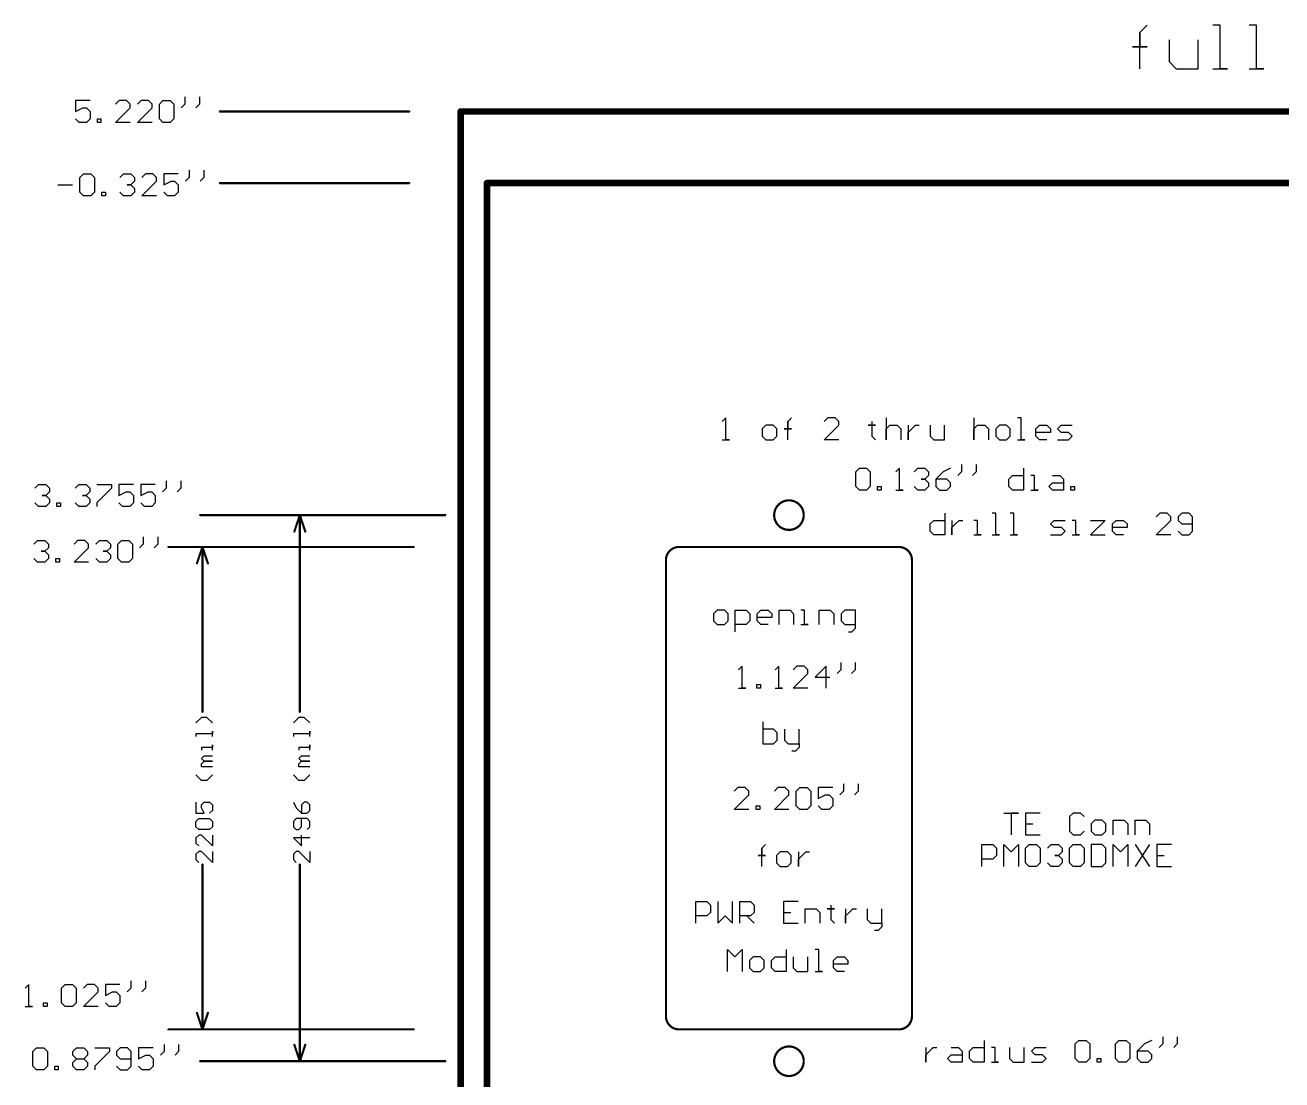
# Model space of a CAD drawing. Extents: x 0 to 21.5, y -4.9 to 8.
# Drawn here: x 0.01 to 5.75, y 2.79 to 7.61 of the extents above; entities that cross this region are included whole.
import ezdxf

# ---------------------------------------------------------------- set-up
doc = ezdxf.new("R2010")
doc.units = 0
doc.header["$MEASUREMENT"] = 0
for name, color, linetype in [('MECHANICAL1', 6, 'CONTINUOUS'), ('TOPLAYER', 1, 'CONTINUOUS'), ('TOPOVERLAY', 2, 'CONTINUOUS')]:
    doc.layers.add(name, color=color, linetype=linetype)

msp = doc.modelspace()

# ---------------------------------------------------------------- linework, layer by layer
at = {"layer": 'MECHANICAL1'}
for p, q in [((5.1033, 7.5816), (5.1366, 7.6149)), ((5.1033, 7.415), (5.1033, 7.5816)), ((5.1033, 7.5816), (5.1033, 7.515)), ((5.1033, 7.515), (5.1033, 7.5816)), ((5.4699, 7.6149), (5.4365, 7.6149)), ((5.4699, 7.415), (5.4699, 7.6149)), ((5.6365, 7.6149), (5.6032, 7.6149)), ((5.6365, 7.415), (5.6365, 7.6149)), ((5.2366, 7.5483), (5.2366, 7.4483)), ((5.3699, 7.415), (5.3699, 7.5483)), ((5.1033, 7.515), (5.07, 7.515)), ((5.07, 7.515), (5.1366, 7.515)), ((5.1366, 7.515), (5.1033, 7.515)), ((5.2366, 7.4483), (5.2699, 7.415)), ((5.2699, 7.415), (5.3699, 7.415)), ((5.4365, 7.415), (5.5032, 7.415)), ((5.5032, 7.415), (5.4699, 7.415)), ((5.6032, 7.415), (5.6698, 7.415)), ((5.6698, 7.415), (5.6365, 7.415)), ((0.3066, 7.27), (0.24, 7.27)), ((0.24, 7.27), (0.24, 7.22)), ((0.24, 7.22), (0.2733, 7.2366)), ((0.2733, 7.2366), (0.29, 7.2366)), ((0.29, 7.2366), (0.3066, 7.22)), ((0.4399, 7.27), (0.4233, 7.2533)), ((0.4233, 7.17), (0.4899, 7.2366)), ((0.4733, 7.27), (0.4399, 7.27)), ((0.4899, 7.2533), (0.4733, 7.27)), ((0.4899, 7.2366), (0.4899, 7.2533)), ((0.5399, 7.27), (0.5232, 7.2533)), ((0.5232, 7.17), (0.5899, 7.2366)), ((0.5732, 7.27), (0.5399, 7.27)), ((0.5899, 7.2533), (0.5732, 7.27)), ((0.5899, 7.2366), (0.5899, 7.2533)), ((0.6232, 7.2533), (0.6399, 7.27)), ((0.6232, 7.1867), (0.6232, 7.2533)), ((0.6399, 7.27), (0.6732, 7.27)), ((0.6732, 7.27), (0.6899, 7.2533)), ((0.6899, 7.2533), (0.6899, 7.1867)), ((0.7398, 7.2533), (0.7232, 7.2366)), ((0.7398, 7.2866), (0.7398, 7.2533)), ((0.8065, 7.2533), (0.7898, 7.2366)), ((0.8065, 7.2866), (0.8065, 7.2533)), ((0.2567, 7.17), (0.24, 7.1867)), ((0.3066, 7.1867), (0.29, 7.17)), ((0.3066, 7.22), (0.3066, 7.1867)), ((0.34, 7.17), (0.34, 7.1867)), ((0.34, 7.1867), (0.3566, 7.1867)), ((0.3566, 7.1867), (0.3566, 7.17)), ((0.6399, 7.17), (0.6232, 7.1867)), ((0.6899, 7.1867), (0.6732, 7.17)), ((0.29, 7.17), (0.2567, 7.17)), ((0.3566, 7.17), (0.34, 7.17)), ((0.4899, 7.17), (0.4233, 7.17)), ((0.5899, 7.17), (0.5232, 7.17)), ((0.6732, 7.17), (0.6399, 7.17)), ((0.7598, 6.9516), (0.7598, 6.9183)), ((0.8265, 6.9516), (0.8265, 6.9183)), ((0.26, 6.9183), (0.2766, 6.935)), ((0.26, 6.8517), (0.26, 6.9183)), ((0.2766, 6.935), (0.31, 6.935)), ((0.31, 6.935), (0.3266, 6.9183)), ((0.3266, 6.9183), (0.3266, 6.8517)), ((0.4432, 6.9183), (0.4599, 6.935)), ((0.4599, 6.935), (0.4932, 6.935)), ((0.4932, 6.935), (0.5099, 6.9183)), ((0.5099, 6.9016), (0.4932, 6.885)), ((0.5099, 6.9183), (0.5099, 6.9016)), ((0.5599, 6.935), (0.5432, 6.9183)), ((0.5432, 6.835), (0.6099, 6.9016)), ((0.5932, 6.935), (0.5599, 6.935)), ((0.6099, 6.9183), (0.5932, 6.935)), ((0.6099, 6.9016), (0.6099, 6.9183)), ((0.7098, 6.935), (0.6432, 6.935)), ((0.6432, 6.935), (0.6432, 6.885)), ((0.6432, 6.885), (0.6765, 6.9016)), ((0.6765, 6.9016), (0.6932, 6.9016)), ((0.6932, 6.9016), (0.7098, 6.885)), ((0.7598, 6.9183), (0.7431, 6.9016)), ((0.8265, 6.9183), (0.8098, 6.9016)), ((0.16, 6.885), (0.2266, 6.885)), ((0.2766, 6.835), (0.26, 6.8517)), ((0.31, 6.835), (0.2766, 6.835)), ((0.3266, 6.8517), (0.31, 6.835)), ((0.3599, 6.835), (0.3599, 6.8517)), ((0.3599, 6.8517), (0.3766, 6.8517)), ((0.3766, 6.835), (0.3599, 6.835)), ((0.3766, 6.8517), (0.3766, 6.835)), ((0.4599, 6.835), (0.4432, 6.8517)), ((0.4932, 6.835), (0.4599, 6.835)), ((0.4932, 6.885), (0.4766, 6.885)), ((0.4766, 6.885), (0.4932, 6.885)), ((0.4932, 6.885), (0.5099, 6.8683)), ((0.5099, 6.8517), (0.4932, 6.835)), ((0.5099, 6.8683), (0.5099, 6.8517)), ((0.6099, 6.835), (0.5432, 6.835)), ((0.6598, 6.835), (0.6432, 6.8517)), ((0.6932, 6.835), (0.6598, 6.835)), ((0.7098, 6.8517), (0.6932, 6.835)), ((0.7098, 6.885), (0.7098, 6.8517)), ((0.055, 5.4983), (0.0717, 5.515)), ((0.0717, 5.515), (0.105, 5.515)), ((0.105, 5.515), (0.1216, 5.4983)), ((0.2383, 5.4983), (0.2549, 5.515)), ((0.2549, 5.515), (0.2883, 5.515)), ((0.2883, 5.515), (0.3049, 5.4983)), ((0.3382, 5.515), (0.4049, 5.515)), ((0.4049, 5.515), (0.4049, 5.4983)), ((0.5049, 5.515), (0.4382, 5.515)), ((0.4382, 5.515), (0.4382, 5.465)), ((0.6048, 5.515), (0.5382, 5.515)), ((0.5382, 5.515), (0.5382, 5.465)), ((0.6548, 5.5316), (0.6548, 5.4983)), ((0.7215, 5.5316), (0.7215, 5.4983)), ((0.105, 5.465), (0.0883, 5.465)), ((0.0883, 5.465), (0.105, 5.465)), ((0.1216, 5.4816), (0.105, 5.465)), ((0.105, 5.465), (0.1216, 5.4483)), ((0.1216, 5.4983), (0.1216, 5.4816)), ((0.2883, 5.465), (0.2716, 5.465)), ((0.2716, 5.465), (0.2883, 5.465)), ((0.3049, 5.4816), (0.2883, 5.465)), ((0.2883, 5.465), (0.3049, 5.4483)), ((0.3049, 5.4983), (0.3049, 5.4816)), ((0.4049, 5.4983), (0.3382, 5.4317)), ((0.4382, 5.465), (0.4715, 5.4816)), ((0.4715, 5.4816), (0.4882, 5.4816)), ((0.4882, 5.4816), (0.5049, 5.465)), ((0.5049, 5.465), (0.5049, 5.4317)), ((0.5382, 5.465), (0.5715, 5.4816)), ((0.5715, 5.4816), (0.5882, 5.4816)), ((0.5882, 5.4816), (0.6048, 5.465)), ((0.6048, 5.465), (0.6048, 5.4317)), ((0.6548, 5.4983), (0.6381, 5.4816)), ((0.7215, 5.4983), (0.7048, 5.4816)), ((0.0717, 5.415), (0.055, 5.4317)), ((0.105, 5.415), (0.0717, 5.415)), ((0.1216, 5.4317), (0.105, 5.415)), ((0.1216, 5.4483), (0.1216, 5.4317)), ((0.155, 5.415), (0.155, 5.4317)), ((0.155, 5.4317), (0.1716, 5.4317)), ((0.1716, 5.415), (0.155, 5.415)), ((0.1716, 5.4317), (0.1716, 5.415)), ((0.2549, 5.415), (0.2383, 5.4317)), ((0.2883, 5.415), (0.2549, 5.415)), ((0.3049, 5.4317), (0.2883, 5.415)), ((0.3049, 5.4483), (0.3049, 5.4317)), ((0.3382, 5.4317), (0.3382, 5.415)), ((0.4549, 5.415), (0.4382, 5.4317)), ((0.4882, 5.415), (0.4549, 5.415)), ((0.5049, 5.4317), (0.4882, 5.415)), ((0.5548, 5.415), (0.5382, 5.4317)), ((0.5882, 5.415), (0.5548, 5.415)), ((0.6048, 5.4317), (0.5882, 5.415)), ((0.05, 5.2433), (0.0667, 5.26)), ((0.0667, 5.26), (0.1, 5.26)), ((0.1, 5.26), (0.1166, 5.2433)), ((0.1166, 5.2266), (0.1, 5.21)), ((0.1166, 5.2433), (0.1166, 5.2266)), ((0.2499, 5.26), (0.2333, 5.2433)), ((0.2333, 5.16), (0.2999, 5.2266)), ((0.2833, 5.26), (0.2499, 5.26)), ((0.2999, 5.2433), (0.2833, 5.26)), ((0.2999, 5.2266), (0.2999, 5.2433)), ((0.3332, 5.2433), (0.3499, 5.26)), ((0.3499, 5.26), (0.3832, 5.26)), ((0.3832, 5.26), (0.3999, 5.2433)), ((0.3999, 5.2266), (0.3832, 5.21)), ((0.3999, 5.2433), (0.3999, 5.2266)), ((0.4332, 5.2433), (0.4499, 5.26)), ((0.4332, 5.1767), (0.4332, 5.2433)), ((0.4499, 5.26), (0.4832, 5.26)), ((0.4832, 5.26), (0.4999, 5.2433)), ((0.4999, 5.2433), (0.4999, 5.1767)), ((0.5498, 5.2433), (0.5332, 5.2266)), ((0.5498, 5.2766), (0.5498, 5.2433)), ((0.6165, 5.2433), (0.5998, 5.2266)), ((0.6165, 5.2766), (0.6165, 5.2433)), ((0.0667, 5.16), (0.05, 5.1767)), ((0.1, 5.21), (0.0833, 5.21)), ((0.0833, 5.21), (0.1, 5.21)), ((0.1, 5.21), (0.1166, 5.1933)), ((0.1166, 5.1767), (0.1, 5.16)), ((0.1166, 5.1933), (0.1166, 5.1767)), ((0.15, 5.16), (0.15, 5.1767)), ((0.15, 5.1767), (0.1666, 5.1767)), ((0.1666, 5.1767), (0.1666, 5.16)), ((0.3499, 5.16), (0.3332, 5.1767)), ((0.3832, 5.21), (0.3666, 5.21)), ((0.3666, 5.21), (0.3832, 5.21)), ((0.3832, 5.21), (0.3999, 5.1933)), ((0.3999, 5.1767), (0.3832, 5.16)), ((0.3999, 5.1933), (0.3999, 5.1767)), ((0.4499, 5.16), (0.4332, 5.1767)), ((0.4999, 5.1767), (0.4832, 5.16)), ((0.1, 5.16), (0.0667, 5.16)), ((0.1666, 5.16), (0.15, 5.16)), ((0.2999, 5.16), (0.2333, 5.16)), ((0.3832, 5.16), (0.3499, 5.16)), ((0.4832, 5.16), (0.4499, 5.16)), ((0.8155, 4.4506), (0.7905, 4.4257)), ((0.8405, 4.4506), (0.8155, 4.4506)), ((0.8655, 4.4257), (0.8405, 4.4506)), ((1.2605, 4.4506), (1.2355, 4.4257)), ((1.2855, 4.4506), (1.2605, 4.4506)), ((1.3105, 4.4257), (1.2855, 4.4506)), ((0.8655, 4.3757), (0.7905, 4.3757)), ((0.7905, 4.3757), (0.7905, 4.3632)), ((0.8655, 4.3632), (0.8655, 4.3882)), ((0.8655, 4.3882), (0.8655, 4.3757)), ((1.3105, 4.3757), (1.2355, 4.3757)), ((1.2355, 4.3757), (1.2355, 4.3632)), ((1.3105, 4.3632), (1.3105, 4.3882)), ((1.3105, 4.3882), (1.3105, 4.3757)), ((0.8655, 4.3132), (0.8155, 4.3132)), ((0.8155, 4.3132), (0.8155, 4.3007)), ((0.8655, 4.3007), (0.8655, 4.3257)), ((0.8655, 4.3257), (0.8655, 4.3132)), ((1.3105, 4.3132), (1.2605, 4.3132)), ((1.2605, 4.3132), (1.2605, 4.3007)), ((1.3105, 4.3007), (1.3105, 4.3257)), ((1.3105, 4.3257), (1.3105, 4.3132)), ((0.8155, 4.2632), (0.828, 4.2757)), ((0.828, 4.2507), (0.8155, 4.2632)), ((0.8155, 4.2382), (0.828, 4.2507)), ((0.828, 4.2757), (0.8655, 4.2757)), ((0.828, 4.2507), (0.8655, 4.2507)), ((0.8655, 4.2507), (0.828, 4.2507)), ((1.2605, 4.2632), (1.273, 4.2757)), ((1.273, 4.2507), (1.2605, 4.2632)), ((1.2605, 4.2382), (1.273, 4.2507)), ((1.273, 4.2757), (1.3105, 4.2757)), ((1.273, 4.2507), (1.3105, 4.2507)), ((1.3105, 4.2507), (1.273, 4.2507)), ((0.8155, 4.2257), (0.8155, 4.2382)), ((0.8655, 4.2257), (0.8155, 4.2257)), ((1.2605, 4.2257), (1.2605, 4.2382)), ((1.3105, 4.2257), (1.2605, 4.2257)), ((0.8155, 4.1632), (0.7905, 4.1882)), ((0.8405, 4.1632), (0.8155, 4.1632)), ((0.8655, 4.1882), (0.8405, 4.1632)), ((1.2605, 4.1632), (1.2355, 4.1882)), ((1.2855, 4.1632), (1.2605, 4.1632)), ((1.3105, 4.1882), (1.2855, 4.1632)), ((0.7905, 4.0633), (0.7905, 4.0133)), ((0.8155, 4.0508), (0.828, 4.0633)), ((0.8155, 4.0383), (0.8155, 4.0508)), ((0.828, 4.0133), (0.8155, 4.0383)), ((0.828, 4.0633), (0.853, 4.0633)), ((0.853, 4.0633), (0.8655, 4.0508)), ((0.8655, 4.0258), (0.853, 4.0133)), ((0.8655, 4.0508), (0.8655, 4.0258)), ((1.2355, 4.0633), (1.248, 4.0383)), ((1.248, 4.0383), (1.273, 4.0133)), ((1.2855, 4.0633), (1.273, 4.0508)), ((1.273, 4.0508), (1.273, 4.0133)), ((1.298, 4.0633), (1.2855, 4.0633)), ((1.3105, 4.0508), (1.298, 4.0633)), ((1.298, 4.0133), (1.3105, 4.0258)), ((1.3105, 4.0258), (1.3105, 4.0508)), ((0.7905, 4.0133), (0.828, 4.0133)), ((0.7905, 3.9758), (0.803, 3.9883)), ((0.7905, 3.9508), (0.7905, 3.9758)), ((0.803, 3.9883), (0.853, 3.9883)), ((0.853, 3.9883), (0.8655, 3.9758)), ((0.8655, 3.9758), (0.8655, 3.9508)), ((1.248, 3.9883), (1.2355, 3.9758)), ((1.2355, 3.9758), (1.2355, 3.9508)), ((1.298, 3.9883), (1.248, 3.9883)), ((1.273, 4.0133), (1.298, 4.0133)), ((1.273, 3.9508), (1.273, 3.9883)), ((1.3105, 3.9758), (1.298, 3.9883)), ((1.3105, 3.9508), (1.3105, 3.9758)), ((0.803, 3.9383), (0.7905, 3.9508)), ((0.803, 3.9133), (0.7905, 3.9008)), ((0.853, 3.9383), (0.803, 3.9383)), ((0.8155, 3.9133), (0.803, 3.9133)), ((0.8655, 3.8633), (0.8155, 3.9133)), ((0.8655, 3.9508), (0.853, 3.9383)), ((0.8655, 3.9133), (0.8655, 3.8633)), ((1.2355, 3.9508), (1.248, 3.9383)), ((1.248, 3.9383), (1.2605, 3.9383)), ((1.2605, 3.9383), (1.273, 3.9508)), ((1.273, 3.8633), (1.273, 3.9133)), ((1.298, 3.9383), (1.3105, 3.9508)), ((0.7905, 3.9008), (0.7905, 3.8758)), ((0.7905, 3.8758), (0.803, 3.8633)), ((1.3105, 3.9008), (1.2355, 3.9008)), ((1.2355, 3.9008), (1.273, 3.8633)), ((0.803, 3.8383), (0.7905, 3.8258)), ((0.7905, 3.8258), (0.7905, 3.8009)), ((0.7905, 3.8009), (0.803, 3.7884)), ((0.8155, 3.8383), (0.803, 3.8383)), ((0.8655, 3.7884), (0.8155, 3.8383)), ((0.8655, 3.8383), (0.8655, 3.7884)), ((1.248, 3.8383), (1.2355, 3.8258)), ((1.2355, 3.8258), (1.2355, 3.8009)), ((1.2355, 3.8009), (1.248, 3.7884)), ((1.2605, 3.8383), (1.248, 3.8383)), ((1.3105, 3.7884), (1.2605, 3.8383)), ((1.3105, 3.8383), (1.3105, 3.7884)), ((0.0267, 3.23), (0.01, 3.2133)), ((0.0267, 3.13), (0.0267, 3.23)), ((0.1766, 3.2133), (0.1933, 3.23)), ((0.1933, 3.23), (0.2266, 3.23)), ((0.2266, 3.23), (0.2433, 3.2133)), ((0.2932, 3.23), (0.2766, 3.2133)), ((0.3266, 3.23), (0.2932, 3.23)), ((0.3432, 3.2133), (0.3266, 3.23)), ((0.4432, 3.23), (0.3765, 3.23)), ((0.3765, 3.23), (0.3765, 3.18)), ((0.4932, 3.2466), (0.4932, 3.2133)), ((0.5598, 3.2466), (0.5598, 3.2133)), ((0.1766, 3.1467), (0.1766, 3.2133)), ((0.2433, 3.2133), (0.2433, 3.1467)), ((0.2766, 3.13), (0.3432, 3.1966)), ((0.3432, 3.1966), (0.3432, 3.2133)), ((0.3765, 3.18), (0.4099, 3.1966)), ((0.4099, 3.1966), (0.4265, 3.1966)), ((0.4265, 3.1966), (0.4432, 3.18)), ((0.4432, 3.18), (0.4432, 3.1467)), ((0.4932, 3.2133), (0.4765, 3.1966)), ((0.5598, 3.2133), (0.5432, 3.1966)), ((0.01, 3.13), (0.0433, 3.13)), ((0.0433, 3.13), (0.0267, 3.13)), ((0.0933, 3.13), (0.0933, 3.1467)), ((0.0933, 3.1467), (0.11, 3.1467)), ((0.11, 3.13), (0.0933, 3.13)), ((0.11, 3.1467), (0.11, 3.13)), ((0.1933, 3.13), (0.1766, 3.1467)), ((0.2266, 3.13), (0.1933, 3.13)), ((0.2433, 3.1467), (0.2266, 3.13)), ((0.3432, 3.13), (0.2766, 3.13)), ((0.3932, 3.13), (0.3765, 3.1467)), ((0.4265, 3.13), (0.3932, 3.13)), ((0.4432, 3.1467), (0.4265, 3.13)), ((0.045, 2.9233), (0.0617, 2.94)), ((0.0617, 2.94), (0.095, 2.94)), ((0.095, 2.94), (0.1116, 2.9233)), ((0.2283, 2.9233), (0.2449, 2.94)), ((0.2449, 2.94), (0.2783, 2.94)), ((0.2783, 2.94), (0.2949, 2.9233)), ((0.3282, 2.94), (0.3949, 2.94)), ((0.3949, 2.94), (0.3949, 2.9233)), ((0.4449, 2.94), (0.4282, 2.9233)), ((0.4782, 2.94), (0.4449, 2.94)), ((0.4949, 2.9233), (0.4782, 2.94)), ((0.5948, 2.94), (0.5282, 2.94)), ((0.5282, 2.94), (0.5282, 2.89)), ((0.6448, 2.9566), (0.6448, 2.9233)), ((0.7115, 2.9566), (0.7115, 2.9233)), ((0.045, 2.8567), (0.045, 2.9233)), ((0.1116, 2.9233), (0.1116, 2.8567)), ((0.2283, 2.9066), (0.2283, 2.9233)), ((0.2449, 2.89), (0.2283, 2.9066)), ((0.2283, 2.8733), (0.2449, 2.89)), ((0.2283, 2.8567), (0.2283, 2.8733)), ((0.2449, 2.89), (0.2783, 2.89)), ((0.2949, 2.9066), (0.2783, 2.89)), ((0.2783, 2.89), (0.2949, 2.8733)), ((0.2949, 2.9233), (0.2949, 2.9066)), ((0.2949, 2.8733), (0.2949, 2.8567)), ((0.3949, 2.9233), (0.3282, 2.8567)), ((0.4282, 2.9233), (0.4282, 2.9066)), ((0.4282, 2.9066), (0.4449, 2.89)), ((0.4449, 2.89), (0.4949, 2.89)), ((0.4949, 2.8567), (0.4949, 2.9233)), ((0.5282, 2.89), (0.5615, 2.9066)), ((0.5615, 2.9066), (0.5782, 2.9066)), ((0.5782, 2.9066), (0.5948, 2.89)), ((0.5948, 2.89), (0.5948, 2.8567)), ((0.6448, 2.9233), (0.6281, 2.9066)), ((0.7115, 2.9233), (0.6948, 2.9066)), ((0.0617, 2.84), (0.045, 2.8567)), ((0.095, 2.84), (0.0617, 2.84)), ((0.1116, 2.8567), (0.095, 2.84)), ((0.145, 2.84), (0.145, 2.8567)), ((0.145, 2.8567), (0.1616, 2.8567)), ((0.1616, 2.84), (0.145, 2.84)), ((0.1616, 2.8567), (0.1616, 2.84)), ((0.2449, 2.84), (0.2283, 2.8567)), ((0.2783, 2.84), (0.2449, 2.84)), ((0.2949, 2.8567), (0.2783, 2.84)), ((0.3282, 2.8567), (0.3282, 2.84)), ((0.4282, 2.8567), (0.4449, 2.84)), ((0.4449, 2.84), (0.4782, 2.84)), ((0.4782, 2.84), (0.4949, 2.8567)), ((0.5448, 2.84), (0.5282, 2.8567)), ((0.5782, 2.84), (0.5448, 2.84)), ((0.5948, 2.8567), (0.5782, 2.84))]:
    msp.add_line(p, q, dxfattribs=at)
for points, const_width in [([(0.9, 7.22), (1.765, 7.22)], 0.01), ([(2, 7.22), (18.73, 7.22)], 0.03), ([(2, 2), (2, 7.22)], 0.03), ([(0.9, 6.893), (1.765, 6.893)], 0.01), ([(2.12, 2.323), (2.12, 6.893)], 0.03), ([(2.12, 6.893), (18.61, 6.893)], 0.03), ([(0.81, 5.3755), (1.93, 5.3755)], 0.01), ([(1.24, 5.3005), (1.265, 5.3755)], 0.01), ([(1.255, 5.3755), (1.275, 5.3755)], 0.01), ([(1.265, 4.4766), (1.265, 5.3755)], 0.01), ([(1.265, 5.3755), (1.29, 5.3005)], 0.01), ([(0.665, 5.23), (1.785, 5.23)], 0.01), ([(0.795, 5.155), (0.82, 5.23)], 0.01), ([(0.81, 5.23), (0.83, 5.23)], 0.01), ([(0.82, 4.4766), (0.82, 5.23)], 0.01), ([(0.82, 5.23), (0.845, 5.155)], 0.01), ([(2.993, 5.23), (4.003, 5.23)], 0.01), ([(2.938, 3.085), (2.938, 5.17)], 0.01), ([(4.062, 3.085), (4.062, 5.17)], 0.01), ([(0.82, 3.025), (0.82, 3.7784)], 0.01), ([(1.265, 2.8795), (1.265, 3.7784)], 0.01), ([(0.795, 3.1), (0.82, 3.025)], 0.01), ([(0.82, 3.025), (0.845, 3.1)], 0.01), ([(0.665, 3.025), (1.785, 3.025)], 0.01), ([(0.81, 3.025), (0.83, 3.025)], 0.01), ([(2.993, 3.025), (4.003, 3.025)], 0.01), ([(1.24, 2.9545), (1.265, 2.8795)], 0.01), ([(1.265, 2.8795), (1.29, 2.9545)], 0.01), ([(0.81, 2.8795), (1.93, 2.8795)], 0.01), ([(1.255, 2.8795), (1.275, 2.8795)], 0.01)]:
    msp.add_lwpolyline(points, dxfattribs=dict(at, const_width=const_width))
for points, const_width in [([(0.8975, 7.22, 1), (0.9025, 7.22, 1)], 0.005), ([(1.7625, 7.22, 1), (1.7675, 7.22, 1)], 0.005), ([(1.9925, 7.22, 1), (2.0075, 7.22, 1)], 0.015), ([(1.9925, 7.22, 1), (2.0075, 7.22, 1)], 0.015), ([(0.8975, 6.893, 1), (0.9025, 6.893, 1)], 0.005), ([(1.7625, 6.893, 1), (1.7675, 6.893, 1)], 0.005), ([(2.1125, 6.893, 1), (2.1275, 6.893, 1)], 0.015), ([(2.1125, 6.893, 1), (2.1275, 6.893, 1)], 0.015), ([(3.5675, 5.3755, 1), (3.4325, 5.3755, 1)], 0.01), ([(0.8075, 5.3755, 1), (0.8125, 5.3755, 1)], 0.005), ([(1.2525, 5.3755, 1), (1.2575, 5.3755, 1)], 0.005), ([(1.2625, 5.3755, 1), (1.2675, 5.3755, 1)], 0.005), ([(1.2625, 5.3755, 1), (1.2675, 5.3755, 1)], 0.005), ([(1.2625, 5.3755, 1), (1.2675, 5.3755, 1)], 0.005), ([(1.2725, 5.3755, 1), (1.2775, 5.3755, 1)], 0.005), ([(1.9275, 5.3755, 1), (1.9325, 5.3755, 1)], 0.005), ([(3.43, 5.3755, 1), (3.435, 5.3755, 1)], 0.005), ([(3.565, 5.3755, 1), (3.57, 5.3755, 1)], 0.005), ([(1.2375, 5.3005, 1), (1.2425, 5.3005, 1)], 0.005), ([(1.2875, 5.3005, 1), (1.2925, 5.3005, 1)], 0.005), ([(0.6625, 5.23, 1), (0.6675, 5.23, 1)], 0.005), ([(0.8075, 5.23, 1), (0.8125, 5.23, 1)], 0.005), ([(0.8175, 5.23, 1), (0.8225, 5.23, 1)], 0.005), ([(0.8175, 5.23, 1), (0.8225, 5.23, 1)], 0.005), ([(0.8175, 5.23, 1), (0.8225, 5.23, 1)], 0.005), ([(0.8275, 5.23, 1), (0.8325, 5.23, 1)], 0.005), ([(1.7825, 5.23, 1), (1.7875, 5.23, 1)], 0.005), ([(2.9905, 5.23, 1), (2.9955, 5.23, 1)], 0.005), ([(2.9955, 5.23, 1), (3.0005, 5.23, 1)], 0.005), ([(3.9995, 5.23, 1), (4.0045, 5.23, 1)], 0.005), ([(4.0005, 5.23, 1), (4.0055, 5.23, 1)], 0.005), ([(2.9355, 5.17, 1), (2.9405, 5.17, 1)], 0.005), ([(2.9355, 5.17, 1), (2.9405, 5.17, 1)], 0.005), ([(4.0595, 5.17, 1), (4.0645, 5.17, 1)], 0.005), ([(4.0595, 5.17, 1), (4.0645, 5.17, 1)], 0.005), ([(0.7925, 5.155, 1), (0.7975, 5.155, 1)], 0.005), ([(0.8425, 5.155, 1), (0.8475, 5.155, 1)], 0.005), ([(0.8175, 4.4766, 1), (0.8225, 4.4766, 1)], 0.005), ([(1.2625, 4.4766, 1), (1.2675, 4.4766, 1)], 0.005), ([(0.8175, 3.7784, 1), (0.8225, 3.7784, 1)], 0.005), ([(1.2625, 3.7784, 1), (1.2675, 3.7784, 1)], 0.005), ([(0.7925, 3.1, 1), (0.7975, 3.1, 1)], 0.005), ([(0.8425, 3.1, 1), (0.8475, 3.1, 1)], 0.005), ([(2.9355, 3.085, 1), (2.9405, 3.085, 1)], 0.005), ([(2.9355, 3.085, 1), (2.9405, 3.085, 1)], 0.005), ([(4.0595, 3.085, 1), (4.0645, 3.085, 1)], 0.005), ([(4.0595, 3.085, 1), (4.0645, 3.085, 1)], 0.005), ([(0.6625, 3.025, 1), (0.6675, 3.025, 1)], 0.005), ([(0.8075, 3.025, 1), (0.8125, 3.025, 1)], 0.005), ([(0.8175, 3.025, 1), (0.8225, 3.025, 1)], 0.005), ([(0.8175, 3.025, 1), (0.8225, 3.025, 1)], 0.005), ([(0.8175, 3.025, 1), (0.8225, 3.025, 1)], 0.005), ([(0.8275, 3.025, 1), (0.8325, 3.025, 1)], 0.005), ([(1.7825, 3.025, 1), (1.7875, 3.025, 1)], 0.005), ([(2.9905, 3.025, 1), (2.9955, 3.025, 1)], 0.005), ([(2.9955, 3.025, 1), (3.0005, 3.025, 1)], 0.005), ([(3.9995, 3.025, 1), (4.0045, 3.025, 1)], 0.005), ([(4.0005, 3.025, 1), (4.0055, 3.025, 1)], 0.005), ([(1.2375, 2.9545, 1), (1.2425, 2.9545, 1)], 0.005), ([(1.2875, 2.9545, 1), (1.2925, 2.9545, 1)], 0.005), ([(3.5675, 2.8795, 1), (3.4325, 2.8795, 1)], 0.01), ([(0.8075, 2.8795, 1), (0.8125, 2.8795, 1)], 0.005), ([(1.2525, 2.8795, 1), (1.2575, 2.8795, 1)], 0.005), ([(1.2625, 2.8795, 1), (1.2675, 2.8795, 1)], 0.005), ([(1.2625, 2.8795, 1), (1.2675, 2.8795, 1)], 0.005), ([(1.2625, 2.8795, 1), (1.2675, 2.8795, 1)], 0.005), ([(1.2725, 2.8795, 1), (1.2775, 2.8795, 1)], 0.005), ([(1.9275, 2.8795, 1), (1.9325, 2.8795, 1)], 0.005), ([(3.43, 2.8795, 1), (3.435, 2.8795, 1)], 0.005), ([(3.565, 2.8795, 1), (3.57, 2.8795, 1)], 0.005)]:
    msp.add_lwpolyline(points, format="xyb", close=True, dxfattribs=dict(at, const_width=const_width))
at = {"layer": 'MECHANICAL1', "const_width": 0.01}
for points in [[(2.938, 5.17, -0.414214), (2.998, 5.23)], [(4.002, 5.23, -0.414214), (4.062, 5.17)], [(2.998, 3.025, -0.414214), (2.938, 3.085)], [(4.062, 3.085, -0.414214), (4.002, 3.025)]]:
    msp.add_lwpolyline(points, format="xyb", dxfattribs=at)
at = {"layer": 'TOPLAYER'}
for p, q in [((3.2117, 5.82), (3.195, 5.8033)), ((3.2117, 5.72), (3.2117, 5.82)), ((3.4949, 5.8033), (3.5116, 5.82)), ((3.4949, 5.72), (3.4949, 5.8033)), ((3.4949, 5.8033), (3.4949, 5.77)), ((3.4949, 5.77), (3.4949, 5.8033)), ((3.6782, 5.82), (3.6615, 5.8033)), ((3.7115, 5.82), (3.6782, 5.82)), ((3.7282, 5.8033), (3.7115, 5.82)), ((3.7282, 5.7866), (3.7282, 5.8033)), ((3.8781, 5.8033), (3.8781, 5.7866)), ((3.9448, 5.82), (3.9448, 5.72)), ((4.3446, 5.82), (4.3446, 5.72)), ((4.5612, 5.82), (4.5446, 5.82)), ((4.5612, 5.72), (4.5612, 5.82)), ((3.3949, 5.7866), (3.3783, 5.77)), ((3.3783, 5.77), (3.3783, 5.7367)), ((3.4283, 5.7866), (3.3949, 5.7866)), ((3.4449, 5.77), (3.4283, 5.7866)), ((3.4449, 5.7367), (3.4449, 5.77)), ((3.4949, 5.77), (3.4782, 5.77)), ((3.4782, 5.77), (3.5116, 5.77)), ((3.5116, 5.77), (3.4949, 5.77)), ((3.6615, 5.72), (3.7282, 5.7866)), ((3.8781, 5.7866), (3.8615, 5.7866)), ((3.8615, 5.7866), (3.8948, 5.7866)), ((3.8948, 5.7866), (3.8781, 5.7866)), ((3.8781, 5.7866), (3.8781, 5.7367)), ((3.9448, 5.77), (3.9614, 5.7866)), ((3.9448, 5.72), (3.9448, 5.77)), ((3.9614, 5.7866), (3.9947, 5.7866)), ((3.9947, 5.7866), (4.0114, 5.77)), ((4.0114, 5.77), (4.0114, 5.72)), ((4.0447, 5.7866), (4.0447, 5.72)), ((4.0447, 5.7533), (4.0614, 5.77)), ((4.0447, 5.72), (4.0447, 5.7533)), ((4.0614, 5.77), (4.078, 5.7866)), ((4.078, 5.7866), (4.0947, 5.7866)), ((4.1447, 5.7866), (4.1447, 5.7367)), ((4.2113, 5.72), (4.2113, 5.7866)), ((4.3446, 5.77), (4.3613, 5.7866)), ((4.3446, 5.72), (4.3446, 5.77)), ((4.3613, 5.7866), (4.3946, 5.7866)), ((4.3946, 5.7866), (4.4113, 5.77)), ((4.4113, 5.77), (4.4113, 5.72)), ((4.4613, 5.7866), (4.4446, 5.77)), ((4.4446, 5.77), (4.4446, 5.7367)), ((4.4946, 5.7866), (4.4613, 5.7866)), ((4.5112, 5.77), (4.4946, 5.7866)), ((4.5112, 5.7367), (4.5112, 5.77)), ((4.6279, 5.77), (4.6445, 5.7866)), ((4.6279, 5.7367), (4.6279, 5.77)), ((4.6945, 5.7533), (4.6279, 5.7533)), ((4.6445, 5.7866), (4.6779, 5.7866)), ((4.6779, 5.7866), (4.6945, 5.77)), ((4.6945, 5.77), (4.6945, 5.7533)), ((4.7278, 5.77), (4.7445, 5.7866)), ((4.7445, 5.7533), (4.7278, 5.77)), ((4.7445, 5.7866), (4.7945, 5.7866)), ((4.7778, 5.7533), (4.7445, 5.7533)), ((4.7945, 5.7367), (4.7778, 5.7533)), ((3.195, 5.72), (3.2283, 5.72)), ((3.2283, 5.72), (3.2117, 5.72)), ((3.3783, 5.7367), (3.3949, 5.72)), ((3.3949, 5.72), (3.4283, 5.72)), ((3.4283, 5.72), (3.4449, 5.7367)), ((3.7282, 5.72), (3.6615, 5.72)), ((3.8781, 5.7367), (3.8948, 5.72)), ((4.1447, 5.7367), (4.1614, 5.72)), ((4.1614, 5.72), (4.2113, 5.72)), ((4.4446, 5.7367), (4.4613, 5.72)), ((4.4613, 5.72), (4.4946, 5.72)), ((4.4946, 5.72), (4.5112, 5.7367)), ((4.5446, 5.72), (4.5779, 5.72)), ((4.5779, 5.72), (4.5612, 5.72)), ((4.6445, 5.72), (4.6279, 5.7367)), ((4.6779, 5.72), (4.6445, 5.72)), ((4.7278, 5.72), (4.7778, 5.72)), ((4.7778, 5.72), (4.7945, 5.7367)), ((3.805, 5.5733), (3.8217, 5.59)), ((3.805, 5.5067), (3.805, 5.5733)), ((3.8217, 5.59), (3.855, 5.59)), ((3.855, 5.59), (3.8716, 5.5733)), ((3.8716, 5.5733), (3.8716, 5.5067)), ((4.0049, 5.59), (3.9883, 5.5733)), ((4.0049, 5.49), (4.0049, 5.59)), ((4.0716, 5.5733), (4.0882, 5.59)), ((4.0882, 5.59), (4.1216, 5.59)), ((4.1216, 5.59), (4.1382, 5.5733)), ((4.1382, 5.5733), (4.1382, 5.5566)), ((4.2049, 5.5733), (4.1715, 5.54)), ((4.2382, 5.59), (4.2049, 5.5733)), ((4.2882, 5.5733), (4.2715, 5.5566)), ((4.2882, 5.6066), (4.2882, 5.5733)), ((4.3548, 5.5733), (4.3382, 5.5566)), ((4.3548, 5.6066), (4.3548, 5.5733)), ((4.5714, 5.59), (4.5714, 5.49)), ((4.1216, 5.54), (4.1049, 5.54)), ((4.1049, 5.54), (4.1216, 5.54)), ((4.1382, 5.5566), (4.1216, 5.54)), ((4.1216, 5.54), (4.1382, 5.5233)), ((4.1382, 5.5233), (4.1382, 5.5067)), ((4.1715, 5.54), (4.1715, 5.5067)), ((4.2215, 5.54), (4.1715, 5.54)), ((4.2382, 5.5233), (4.2215, 5.54)), ((4.2382, 5.5067), (4.2382, 5.5233)), ((4.5048, 5.54), (4.5214, 5.5566)), ((4.5048, 5.5067), (4.5048, 5.54)), ((4.5214, 5.5566), (4.5714, 5.5566)), ((4.6214, 5.5566), (4.6047, 5.5566)), ((4.6214, 5.49), (4.6214, 5.5566)), ((4.688, 5.5067), (4.7047, 5.5233)), ((4.7047, 5.5566), (4.738, 5.5566)), ((4.7047, 5.5233), (4.7547, 5.5233)), ((4.738, 5.5566), (4.7547, 5.54)), ((4.7547, 5.54), (4.7547, 5.49)), ((3.8217, 5.49), (3.805, 5.5067)), ((3.855, 5.49), (3.8217, 5.49)), ((3.8716, 5.5067), (3.855, 5.49)), ((3.905, 5.49), (3.905, 5.5067)), ((3.905, 5.5067), (3.9216, 5.5067)), ((3.9216, 5.49), (3.905, 5.49)), ((3.9216, 5.5067), (3.9216, 5.49)), ((3.9883, 5.49), (4.0216, 5.49)), ((4.0216, 5.49), (4.0049, 5.49)), ((4.0882, 5.49), (4.0716, 5.5067)), ((4.1216, 5.49), (4.0882, 5.49)), ((4.1382, 5.5067), (4.1216, 5.49)), ((4.1715, 5.5067), (4.1882, 5.49)), ((4.1882, 5.49), (4.2215, 5.49)), ((4.2215, 5.49), (4.2382, 5.5067)), ((4.5214, 5.49), (4.5048, 5.5067)), ((4.5714, 5.49), (4.5214, 5.49)), ((4.6047, 5.49), (4.6381, 5.49)), ((4.6381, 5.49), (4.6214, 5.49)), ((4.7047, 5.49), (4.688, 5.5067)), ((4.7547, 5.49), (4.7047, 5.49)), ((4.788, 5.49), (4.788, 5.5067)), ((4.788, 5.5067), (4.8047, 5.5067)), ((4.8047, 5.49), (4.788, 5.49)), ((4.8047, 5.5067), (4.8047, 5.49)), ((4.145, 5.335), (4.1617, 5.3516)), ((4.1617, 5.3516), (4.2116, 5.3516)), ((4.2116, 5.385), (4.2116, 5.285)), ((4.245, 5.3516), (4.245, 5.285)), ((4.2616, 5.335), (4.2783, 5.3516)), ((4.2783, 5.3516), (4.295, 5.3516)), ((4.3616, 5.3516), (4.3449, 5.3516)), ((4.3616, 5.285), (4.3616, 5.3516)), ((4.4449, 5.385), (4.4282, 5.385)), ((4.4449, 5.285), (4.4449, 5.385)), ((4.5282, 5.385), (4.5115, 5.385)), ((4.5282, 5.285), (4.5282, 5.385)), ((4.6948, 5.335), (4.7115, 5.3516)), ((4.7115, 5.3516), (4.7615, 5.3516)), ((4.8115, 5.3516), (4.7948, 5.3516)), ((4.8115, 5.285), (4.8115, 5.3516)), ((4.8781, 5.3516), (4.9447, 5.3516)), ((4.9447, 5.3516), (4.8781, 5.285)), ((4.9781, 5.335), (4.9947, 5.3516)), ((4.9947, 5.3516), (5.028, 5.3516)), ((5.028, 5.3516), (5.0447, 5.335)), ((5.1947, 5.385), (5.178, 5.3683)), ((5.178, 5.285), (5.2446, 5.3516)), ((5.228, 5.385), (5.1947, 5.385)), ((5.2446, 5.3683), (5.228, 5.385)), ((5.2446, 5.3516), (5.2446, 5.3683)), ((5.2946, 5.385), (5.278, 5.3683)), ((5.278, 5.3683), (5.278, 5.3516)), ((5.278, 5.3516), (5.2946, 5.335)), ((5.328, 5.385), (5.2946, 5.385)), ((5.3446, 5.3683), (5.328, 5.385)), ((5.3446, 5.3017), (5.3446, 5.3683)), ((4.145, 5.3017), (4.145, 5.335)), ((4.1617, 5.285), (4.145, 5.3017)), ((4.2116, 5.285), (4.1617, 5.285)), ((4.245, 5.3183), (4.2616, 5.335)), ((4.245, 5.285), (4.245, 5.3183)), ((4.3449, 5.285), (4.3783, 5.285)), ((4.3783, 5.285), (4.3616, 5.285)), ((4.4282, 5.285), (4.4616, 5.285)), ((4.4616, 5.285), (4.4449, 5.285)), ((4.5115, 5.285), (4.5449, 5.285)), ((4.5449, 5.285), (4.5282, 5.285)), ((4.7115, 5.3183), (4.6948, 5.335)), ((4.6948, 5.285), (4.7448, 5.285)), ((4.7448, 5.3183), (4.7115, 5.3183)), ((4.7615, 5.3017), (4.7448, 5.3183)), ((4.7448, 5.285), (4.7615, 5.3017)), ((4.7948, 5.285), (4.8281, 5.285)), ((4.8281, 5.285), (4.8115, 5.285)), ((4.8781, 5.285), (4.9447, 5.285)), ((4.9781, 5.3017), (4.9781, 5.335)), ((5.0447, 5.3183), (4.9781, 5.3183)), ((4.9947, 5.285), (4.9781, 5.3017)), ((5.028, 5.285), (4.9947, 5.285)), ((5.0447, 5.335), (5.0447, 5.3183)), ((5.2446, 5.285), (5.178, 5.285)), ((5.278, 5.3017), (5.2946, 5.285)), ((5.2946, 5.335), (5.3446, 5.335)), ((5.2946, 5.285), (5.328, 5.285)), ((5.328, 5.285), (5.3446, 5.3017)), ((4.4816, 4.0139), (4.5483, 4.0139)), ((4.5483, 4.0139), (4.5149, 4.0139)), ((4.5149, 4.0139), (4.5149, 3.914)), ((4.6482, 4.0139), (4.5816, 4.0139)), ((4.5816, 4.0139), (4.5816, 3.914)), ((4.5816, 3.9639), (4.6149, 3.9639)), ((4.7982, 4.0139), (4.7815, 3.9973)), ((4.7815, 3.9973), (4.7815, 3.9306)), ((4.8315, 4.0139), (4.7982, 4.0139)), ((4.8482, 3.9973), (4.8315, 4.0139)), ((4.8982, 3.9806), (4.8815, 3.9639)), ((4.8815, 3.9639), (4.8815, 3.9306)), ((4.9315, 3.9806), (4.8982, 3.9806)), ((4.9481, 3.9639), (4.9315, 3.9806)), ((4.9481, 3.9306), (4.9481, 3.9639)), ((4.9815, 3.914), (4.9815, 3.9806)), ((4.9815, 3.9806), (5.0314, 3.9806)), ((5.0314, 3.9806), (5.0481, 3.9639)), ((5.0481, 3.9639), (5.0481, 3.914)), ((5.0814, 3.914), (5.0814, 3.9806)), ((5.0814, 3.9806), (5.1314, 3.9806)), ((5.1314, 3.9806), (5.1481, 3.9639)), ((5.1481, 3.9639), (5.1481, 3.914)), ((4.5816, 3.914), (4.6482, 3.914)), ((4.7815, 3.9306), (4.7982, 3.914)), ((4.7982, 3.914), (4.8315, 3.914)), ((4.8315, 3.914), (4.8482, 3.9306)), ((4.8815, 3.9306), (4.8982, 3.914)), ((4.8982, 3.914), (4.9315, 3.914)), ((4.9315, 3.914), (4.9481, 3.9306)), ((4.3817, 3.77), (4.3817, 3.87)), ((4.3817, 3.87), (4.4316, 3.87)), ((4.4316, 3.87), (4.4483, 3.8533)), ((4.4483, 3.8533), (4.4483, 3.82)), ((4.4816, 3.77), (4.4816, 3.87)), ((4.4816, 3.87), (4.5149, 3.8366)), ((4.5149, 3.8366), (4.5483, 3.87)), ((4.5483, 3.87), (4.5483, 3.77)), ((4.5816, 3.8533), (4.5982, 3.87)), ((4.5816, 3.7867), (4.5816, 3.8533)), ((4.5982, 3.87), (4.6316, 3.87)), ((4.6316, 3.87), (4.6482, 3.8533)), ((4.6482, 3.8533), (4.6482, 3.7867)), ((4.6816, 3.8533), (4.6982, 3.87)), ((4.6982, 3.87), (4.7315, 3.87)), ((4.7315, 3.87), (4.7482, 3.8533)), ((4.7482, 3.8533), (4.7482, 3.8366)), ((4.7815, 3.8533), (4.7982, 3.87)), ((4.7815, 3.7867), (4.7815, 3.8533)), ((4.7982, 3.87), (4.8315, 3.87)), ((4.8315, 3.87), (4.8482, 3.8533)), ((4.8482, 3.8533), (4.8482, 3.7867)), ((4.8815, 3.87), (4.8815, 3.77)), ((4.9315, 3.87), (4.8815, 3.87)), ((4.9481, 3.8533), (4.9315, 3.87)), ((4.9481, 3.7867), (4.9481, 3.8533)), ((4.9815, 3.77), (4.9815, 3.87)), ((4.9815, 3.87), (5.0148, 3.8366)), ((5.0148, 3.8366), (5.0481, 3.87)), ((5.0481, 3.87), (5.0481, 3.77)), ((5.0814, 3.87), (5.1481, 3.77)), ((5.1481, 3.87), (5.0814, 3.77)), ((5.248, 3.87), (5.1814, 3.87)), ((5.1814, 3.87), (5.1814, 3.77)), ((4.4316, 3.8033), (4.3817, 3.8033)), ((4.4483, 3.82), (4.4316, 3.8033)), ((4.7315, 3.82), (4.7149, 3.82)), ((4.7149, 3.82), (4.7315, 3.82)), ((4.7482, 3.8366), (4.7315, 3.82)), ((4.7315, 3.82), (4.7482, 3.8033)), ((4.7482, 3.8033), (4.7482, 3.7867)), ((5.1814, 3.82), (5.2147, 3.82)), ((4.5982, 3.77), (4.5816, 3.7867)), ((4.6316, 3.77), (4.5982, 3.77)), ((4.6482, 3.7867), (4.6316, 3.77)), ((4.6982, 3.77), (4.6816, 3.7867)), ((4.7315, 3.77), (4.6982, 3.77)), ((4.7482, 3.7867), (4.7315, 3.77)), ((4.7982, 3.77), (4.7815, 3.7867)), ((4.8315, 3.77), (4.7982, 3.77)), ((4.8482, 3.7867), (4.8315, 3.77)), ((4.8815, 3.77), (4.9315, 3.77)), ((4.9315, 3.77), (4.9481, 3.7867)), ((5.1814, 3.77), (5.248, 3.77)), ((5.208, 2.9916), (5.208, 2.9583)), ((5.2746, 2.9916), (5.2746, 2.9583)), ((4.125, 2.9416), (4.125, 2.875)), ((4.1417, 2.925), (4.1583, 2.9416)), ((4.1583, 2.9416), (4.175, 2.9416)), ((4.2416, 2.9416), (4.275, 2.9416)), ((4.275, 2.9416), (4.2916, 2.925)), ((4.3249, 2.925), (4.3416, 2.9416)), ((4.3416, 2.9416), (4.3916, 2.9416)), ((4.3916, 2.975), (4.3916, 2.875)), ((4.4416, 2.9416), (4.4249, 2.9416)), ((4.4416, 2.875), (4.4416, 2.9416)), ((4.5082, 2.9416), (4.5082, 2.8917)), ((4.5749, 2.875), (4.5749, 2.9416)), ((4.6082, 2.925), (4.6248, 2.9416)), ((4.6248, 2.9416), (4.6748, 2.9416)), ((4.8081, 2.9583), (4.8248, 2.975)), ((4.8081, 2.8917), (4.8081, 2.9583)), ((4.8248, 2.975), (4.8581, 2.975)), ((4.8581, 2.975), (4.8748, 2.9583)), ((4.8748, 2.9583), (4.8748, 2.8917)), ((4.9914, 2.9583), (5.008, 2.975)), ((4.9914, 2.8917), (4.9914, 2.9583)), ((5.008, 2.975), (5.0414, 2.975)), ((5.0414, 2.975), (5.058, 2.9583)), ((5.058, 2.9583), (5.058, 2.8917)), ((5.1247, 2.9583), (5.0914, 2.925)), ((5.158, 2.975), (5.1247, 2.9583)), ((5.208, 2.9583), (5.1913, 2.9416)), ((5.2746, 2.9583), (5.258, 2.9416)), ((4.125, 2.9083), (4.1417, 2.925)), ((4.125, 2.875), (4.125, 2.9083)), ((4.225, 2.8917), (4.2416, 2.9083)), ((4.2416, 2.875), (4.225, 2.8917)), ((4.2416, 2.9083), (4.2916, 2.9083)), ((4.2916, 2.875), (4.2416, 2.875)), ((4.2916, 2.925), (4.2916, 2.875)), ((4.3249, 2.8917), (4.3249, 2.925)), ((4.3416, 2.875), (4.3249, 2.8917)), ((4.3916, 2.875), (4.3416, 2.875)), ((4.4249, 2.875), (4.4582, 2.875)), ((4.4582, 2.875), (4.4416, 2.875)), ((4.5082, 2.8917), (4.5249, 2.875)), ((4.5249, 2.875), (4.5749, 2.875)), ((4.6248, 2.9083), (4.6082, 2.925)), ((4.6082, 2.875), (4.6582, 2.875)), ((4.6582, 2.9083), (4.6248, 2.9083)), ((4.6748, 2.8917), (4.6582, 2.9083)), ((4.6582, 2.875), (4.6748, 2.8917)), ((4.8248, 2.875), (4.8081, 2.8917)), ((4.8581, 2.875), (4.8248, 2.875)), ((4.8748, 2.8917), (4.8581, 2.875)), ((4.9081, 2.875), (4.9081, 2.8917)), ((4.9081, 2.8917), (4.9247, 2.8917)), ((4.9247, 2.875), (4.9081, 2.875)), ((4.9247, 2.8917), (4.9247, 2.875)), ((5.008, 2.875), (4.9914, 2.8917)), ((5.0414, 2.875), (5.008, 2.875)), ((5.058, 2.8917), (5.0414, 2.875)), ((5.0914, 2.925), (5.0914, 2.8917)), ((5.1413, 2.925), (5.0914, 2.925)), ((5.0914, 2.8917), (5.108, 2.875)), ((5.108, 2.875), (5.1413, 2.875)), ((5.158, 2.9083), (5.1413, 2.925)), ((5.1413, 2.875), (5.158, 2.8917)), ((5.158, 2.8917), (5.158, 2.9083))]:
    msp.add_line(p, q, dxfattribs=at)
at = {"layer": 'TOPOVERLAY'}
for p, q in [((3.1717, 4.9416), (3.155, 4.925)), ((3.205, 4.9416), (3.1717, 4.9416)), ((3.2216, 4.925), (3.205, 4.9416)), ((3.255, 4.8417), (3.255, 4.9416)), ((3.255, 4.9416), (3.305, 4.9416)), ((3.305, 4.9416), (3.3216, 4.925)), ((3.3549, 4.925), (3.3716, 4.9416)), ((3.3716, 4.9416), (3.4049, 4.9416)), ((3.4049, 4.9416), (3.4216, 4.925)), ((3.4549, 4.875), (3.4549, 4.9416)), ((3.4549, 4.9416), (3.5049, 4.9416)), ((3.5049, 4.9416), (3.5215, 4.925)), ((3.5715, 4.9416), (3.5549, 4.9416)), ((3.5715, 4.875), (3.5715, 4.9416)), ((3.6382, 4.875), (3.6382, 4.9416)), ((3.6382, 4.9416), (3.6882, 4.9416)), ((3.6882, 4.9416), (3.7048, 4.925)), ((3.7548, 4.9416), (3.7381, 4.925)), ((3.8048, 4.9416), (3.7548, 4.9416)), ((3.8048, 4.8583), (3.8048, 4.9416)), ((3.155, 4.925), (3.155, 4.8917)), ((3.155, 4.8917), (3.1717, 4.875)), ((3.205, 4.875), (3.2216, 4.8917)), ((3.2216, 4.8917), (3.2216, 4.925)), ((3.3216, 4.8917), (3.305, 4.875)), ((3.3216, 4.925), (3.3216, 4.8917)), ((3.3549, 4.8917), (3.3549, 4.925)), ((3.4216, 4.9083), (3.3549, 4.9083)), ((3.3716, 4.875), (3.3549, 4.8917)), ((3.4216, 4.925), (3.4216, 4.9083)), ((3.5215, 4.925), (3.5215, 4.875)), ((3.7048, 4.925), (3.7048, 4.875)), ((3.7381, 4.925), (3.7381, 4.8917)), ((3.7381, 4.8917), (3.7548, 4.875)), ((3.1717, 4.875), (3.205, 4.875)), ((3.305, 4.875), (3.255, 4.875)), ((3.4049, 4.875), (3.3716, 4.875)), ((3.5549, 4.875), (3.5882, 4.875)), ((3.5882, 4.875), (3.5715, 4.875)), ((3.7548, 4.875), (3.8048, 4.875)), ((3.7715, 4.8417), (3.7881, 4.8417)), ((3.7881, 4.8417), (3.8048, 4.8583)), ((3.2867, 4.685), (3.27, 4.6683)), ((3.2867, 4.585), (3.2867, 4.685)), ((3.4533, 4.685), (3.4366, 4.6683)), ((3.4533, 4.585), (3.4533, 4.685)), ((3.5366, 4.685), (3.5199, 4.6683)), ((3.5199, 4.585), (3.5866, 4.6516)), ((3.5699, 4.685), (3.5366, 4.685)), ((3.5866, 4.6683), (3.5699, 4.685)), ((3.5866, 4.6516), (3.5866, 4.6683)), ((3.6699, 4.685), (3.6199, 4.635)), ((3.6699, 4.585), (3.6699, 4.685)), ((3.7365, 4.6683), (3.7199, 4.6516)), ((3.7365, 4.7016), (3.7365, 4.6683)), ((3.8032, 4.6683), (3.7865, 4.6516)), ((3.8032, 4.7016), (3.8032, 4.6683)), ((3.3533, 4.585), (3.3533, 4.6017)), ((3.3533, 4.6017), (3.37, 4.6017)), ((3.37, 4.6017), (3.37, 4.585)), ((3.6199, 4.635), (3.6865, 4.635)), ((3.27, 4.585), (3.3033, 4.585)), ((3.3033, 4.585), (3.2867, 4.585)), ((3.37, 4.585), (3.3533, 4.585)), ((3.4366, 4.585), (3.4699, 4.585)), ((3.4699, 4.585), (3.4533, 4.585)), ((3.5866, 4.585), (3.5199, 4.585)), ((3.38, 4.43), (3.38, 4.33)), ((3.43, 4.3966), (3.38, 4.3966)), ((3.4466, 4.38), (3.43, 4.3966)), ((3.4466, 4.3633), (3.4466, 4.38)), ((3.48, 4.3966), (3.48, 4.3467)), ((3.5466, 4.33), (3.5466, 4.3966)), ((3.38, 4.33), (3.43, 4.33)), ((3.43, 4.33), (3.4466, 4.3467)), ((3.4466, 4.3467), (3.4466, 4.3633)), ((3.48, 4.3467), (3.4966, 4.33)), ((3.4966, 4.33), (3.5466, 4.33)), ((3.5466, 4.3133), (3.53, 4.2967)), ((3.5466, 4.33), (3.5466, 4.3133)), ((3.53, 4.2967), (3.5133, 4.2967)), ((3.7498, 4.1466), (3.7498, 4.1133)), ((3.8165, 4.1466), (3.8165, 4.1133)), ((3.2667, 4.13), (3.25, 4.1133)), ((3.25, 4.03), (3.3166, 4.0966)), ((3.3, 4.13), (3.2667, 4.13)), ((3.3166, 4.1133), (3.3, 4.13)), ((3.3166, 4.0966), (3.3166, 4.1133)), ((3.4499, 4.13), (3.4333, 4.1133)), ((3.4333, 4.03), (3.4999, 4.0966)), ((3.4833, 4.13), (3.4499, 4.13)), ((3.4999, 4.1133), (3.4833, 4.13)), ((3.4999, 4.0966), (3.4999, 4.1133)), ((3.5332, 4.1133), (3.5499, 4.13)), ((3.5332, 4.0467), (3.5332, 4.1133)), ((3.5499, 4.13), (3.5832, 4.13)), ((3.5832, 4.13), (3.5999, 4.1133)), ((3.5999, 4.1133), (3.5999, 4.0467)), ((3.6999, 4.13), (3.6332, 4.13)), ((3.6332, 4.13), (3.6332, 4.08)), ((3.6332, 4.08), (3.6665, 4.0966)), ((3.6665, 4.0966), (3.6832, 4.0966)), ((3.6832, 4.0966), (3.6999, 4.08)), ((3.6999, 4.08), (3.6999, 4.0467)), ((3.7498, 4.1133), (3.7332, 4.0966)), ((3.8165, 4.1133), (3.7998, 4.0966)), ((3.3166, 4.03), (3.25, 4.03)), ((3.35, 4.03), (3.35, 4.0467)), ((3.35, 4.0467), (3.3666, 4.0467)), ((3.3666, 4.03), (3.35, 4.03)), ((3.3666, 4.0467), (3.3666, 4.03)), ((3.4999, 4.03), (3.4333, 4.03)), ((3.5499, 4.03), (3.5332, 4.0467)), ((3.5832, 4.03), (3.5499, 4.03)), ((3.5999, 4.0467), (3.5832, 4.03)), ((3.6499, 4.03), (3.6332, 4.0467)), ((3.6832, 4.03), (3.6499, 4.03)), ((3.6999, 4.0467), (3.6832, 4.03)), ((3.3767, 3.8533), (3.3933, 3.87)), ((3.3767, 3.77), (3.3767, 3.8533)), ((3.3767, 3.8533), (3.3767, 3.82)), ((3.3767, 3.82), (3.3767, 3.8533)), ((3.3767, 3.82), (3.36, 3.82)), ((3.36, 3.82), (3.3933, 3.82)), ((3.3933, 3.82), (3.3767, 3.82)), ((3.46, 3.8366), (3.4433, 3.82)), ((3.4433, 3.82), (3.4433, 3.7867)), ((3.4933, 3.8366), (3.46, 3.8366)), ((3.51, 3.82), (3.4933, 3.8366)), ((3.51, 3.7867), (3.51, 3.82)), ((3.5433, 3.8366), (3.5433, 3.77)), ((3.5433, 3.8033), (3.5599, 3.82)), ((3.5433, 3.77), (3.5433, 3.8033)), ((3.5599, 3.82), (3.5766, 3.8366)), ((3.5766, 3.8366), (3.5933, 3.8366)), ((3.4433, 3.7867), (3.46, 3.77)), ((3.46, 3.77), (3.4933, 3.77)), ((3.4933, 3.77), (3.51, 3.7867)), ((3.075, 3.51), (3.075, 3.61)), ((3.075, 3.61), (3.125, 3.61)), ((3.125, 3.61), (3.1416, 3.5933)), ((3.1416, 3.5933), (3.1416, 3.56)), ((3.175, 3.61), (3.175, 3.51)), ((3.2416, 3.51), (3.2416, 3.61)), ((3.2749, 3.51), (3.2749, 3.61)), ((3.2749, 3.61), (3.3249, 3.61)), ((3.3249, 3.61), (3.3416, 3.5933)), ((3.3416, 3.5933), (3.3416, 3.56)), ((3.5415, 3.61), (3.4749, 3.61)), ((3.4749, 3.61), (3.4749, 3.51)), ((3.5748, 3.51), (3.5748, 3.5766)), ((3.5748, 3.5766), (3.6248, 3.5766)), ((3.6248, 3.5766), (3.6415, 3.56)), ((3.6915, 3.5766), (3.6748, 3.5766)), ((3.6748, 3.5766), (3.7081, 3.5766)), ((3.6915, 3.5933), (3.6915, 3.5766)), ((3.7081, 3.5766), (3.6915, 3.5766)), ((3.6915, 3.5766), (3.6915, 3.5267)), ((3.7581, 3.5766), (3.7581, 3.51)), ((3.7748, 3.56), (3.7914, 3.5766)), ((3.7914, 3.5766), (3.8081, 3.5766)), ((3.8581, 3.5766), (3.8581, 3.5267)), ((3.9247, 3.51), (3.9247, 3.5766)), ((3.125, 3.5433), (3.075, 3.5433)), ((3.1416, 3.56), (3.125, 3.5433)), ((3.175, 3.51), (3.2083, 3.5433)), ((3.2083, 3.5433), (3.2416, 3.51)), ((3.3249, 3.5433), (3.2749, 3.5433)), ((3.3083, 3.5433), (3.3416, 3.51)), ((3.3416, 3.56), (3.3249, 3.5433)), ((3.4749, 3.56), (3.5082, 3.56)), ((3.4749, 3.51), (3.5415, 3.51)), ((3.6415, 3.56), (3.6415, 3.51)), ((3.6915, 3.5267), (3.7081, 3.51)), ((3.7581, 3.5433), (3.7748, 3.56)), ((3.7581, 3.51), (3.7581, 3.5433)), ((3.8581, 3.5267), (3.8747, 3.51)), ((3.8747, 3.51), (3.9247, 3.51)), ((3.9247, 3.51), (3.9247, 3.4933)), ((3.9081, 3.4767), (3.8914, 3.4767)), ((3.9247, 3.4933), (3.9081, 3.4767)), ((3.22, 3.29), (3.22, 3.39)), ((3.22, 3.39), (3.2533, 3.3566)), ((3.2533, 3.3566), (3.2866, 3.39)), ((3.2866, 3.39), (3.2866, 3.29)), ((3.4866, 3.39), (3.4866, 3.29)), ((3.6365, 3.39), (3.6199, 3.39)), ((3.6365, 3.29), (3.6365, 3.39)), ((3.3366, 3.3566), (3.32, 3.34)), ((3.32, 3.34), (3.32, 3.3067)), ((3.37, 3.3566), (3.3366, 3.3566)), ((3.3866, 3.34), (3.37, 3.3566)), ((3.3866, 3.3067), (3.3866, 3.34)), ((3.4199, 3.34), (3.4366, 3.3566)), ((3.4199, 3.3067), (3.4199, 3.34)), ((3.4366, 3.3566), (3.4866, 3.3566)), ((3.5199, 3.3566), (3.5199, 3.3067)), ((3.5865, 3.29), (3.5865, 3.3566)), ((3.7032, 3.34), (3.7198, 3.3566)), ((3.7032, 3.3067), (3.7032, 3.34)), ((3.7198, 3.3566), (3.7532, 3.3566)), ((3.7532, 3.3566), (3.7698, 3.34)), ((3.7698, 3.34), (3.7698, 3.3233)), ((3.32, 3.3067), (3.3366, 3.29)), ((3.3366, 3.29), (3.37, 3.29)), ((3.37, 3.29), (3.3866, 3.3067)), ((3.4366, 3.29), (3.4199, 3.3067)), ((3.4866, 3.29), (3.4366, 3.29)), ((3.5199, 3.3067), (3.5366, 3.29)), ((3.5366, 3.29), (3.5865, 3.29)), ((3.6199, 3.29), (3.6532, 3.29)), ((3.6532, 3.29), (3.6365, 3.29)), ((3.7698, 3.3233), (3.7032, 3.3233)), ((3.7198, 3.29), (3.7032, 3.3067)), ((3.7532, 3.29), (3.7198, 3.29))]:
    msp.add_line(p, q, dxfattribs=at)

doc.saveas('drawing.dxf')
